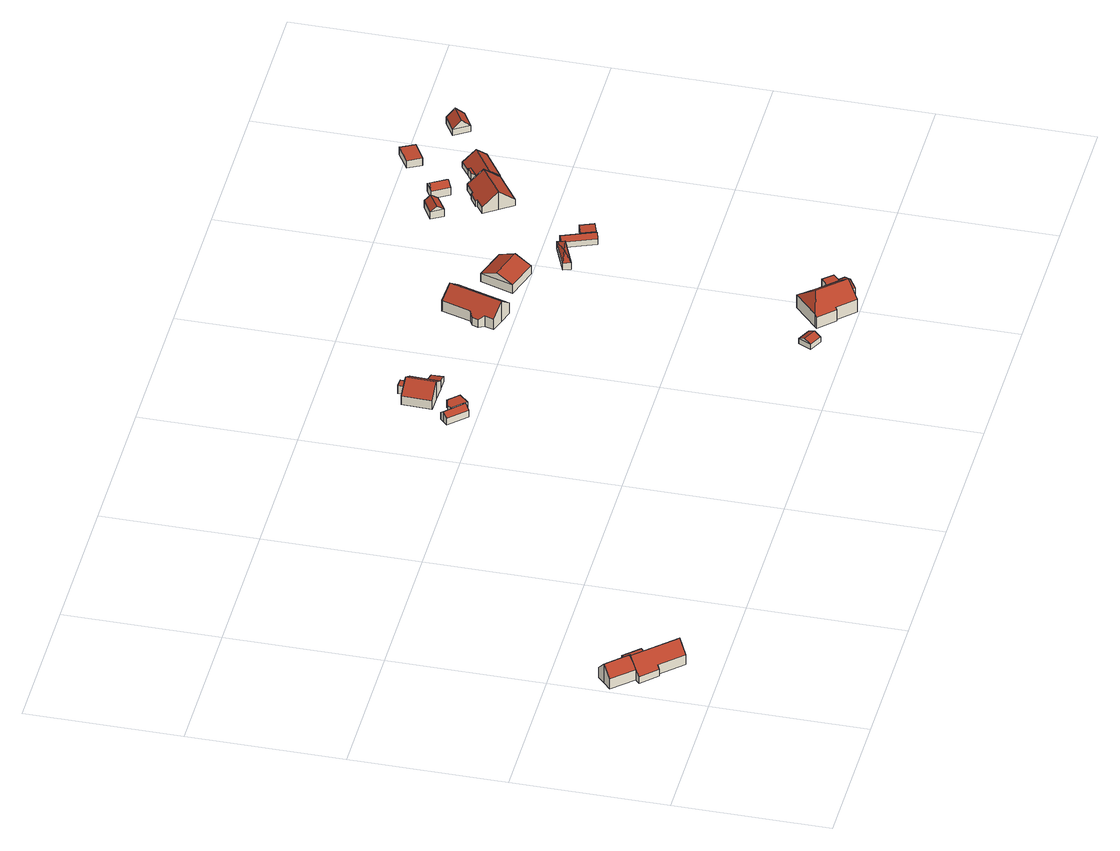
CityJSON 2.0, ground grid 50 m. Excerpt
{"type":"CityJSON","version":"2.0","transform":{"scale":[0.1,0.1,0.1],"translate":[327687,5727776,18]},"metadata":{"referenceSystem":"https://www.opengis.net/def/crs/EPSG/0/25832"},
"CityObjects":{
"building1":{"type":"Building","attributes":{"Gemeindeschluessel":"05170048","Geometrietyp2DReferenz":"3000","function":"31001_1010"},"address":[{"country":"Germany","locality":"Wesel","thoroughfareNumber":"1","thoroughfareName":"Loh"}],"children":["building1-1","building1-2","building1-3"]},
"building1-1":{"type":"BuildingPart","attributes":{"roofType":"3100","measuredHeight":7.34},"parents":["building1"],"geometry":[{"type":"MultiSurface","lod":"2","boundaries":[[[0,1,2,3]],[[4,5,1,0]],[[6,7,5,4]],[[8,9,7,6]],[[10,11,9,8]],[[12,13,11,10]],[[14,15,16,17]],[[18,15,14]],[[3,2,19,20]],[[3,20,18,14,17,21,0]],[[12,10,8,6,4,0,21]],[[1,5,7,9,11,13,22,16,15,19,2]],[[12,21,23,24]],[[23,22,13,24]],[[21,25,23]],[[26,17,16,27]],[[23,25,26,27,22]],[[20,19,15,18]]],"semantics":{"surfaces":[{"type":"WallSurface"},{"type":"RoofSurface"},{"type":"GroundSurface"},{"type":"ClosureSurface"}],"values":[0,0,0,0,0,0,0,0,0,1,1,2,0,3,0,3,3,3]}}]},
"building1-2":{"type":"BuildingPart","attributes":{"roofType":"3100","measuredHeight":7.25},"parents":["building1"],"geometry":[{"type":"MultiSurface","lod":"2","boundaries":[[[28,29,30,31]],[[32,33,29,28]],[[34,16,33,32]],[[31,30,13,24]],[[34,32,28,35]],[[31,24,35,28]],[[29,33,16,27,13,30]],[[35,26,17,34]],[[26,27,16,17]],[[35,25,26]],[[23,24,13,22]],[[26,25,23,22,27]]],"semantics":{"surfaces":[{"type":"WallSurface"},{"type":"RoofSurface"},{"type":"GroundSurface"},{"type":"ClosureSurface"}],"values":[0,0,0,0,1,1,2,0,3,0,3,3]}}]},
"building1-3":{"type":"BuildingPart","attributes":{"roofType":"1000","measuredHeight":3.47},"parents":["building1"],"geometry":[{"type":"Solid","lod":"2","boundaries":[[[[36,37,15,18]],[[38,39,37,36]],[[20,19,39,38]],[[38,36,18,20]],[[37,39,19,15]],[[18,15,19,20]]]],"semantics":{"surfaces":[{"type":"WallSurface"},{"type":"RoofSurface"},{"type":"GroundSurface"},{"type":"ClosureSurface"}],"values":[[0,0,0,1,2,3]]}}]},
"building2":{"type":"Building","attributes":{"Gemeindeschluessel":"05170048","Geometrietyp2DReferenz":"3000","function":"31001_2463"},"address":[{"country":"Germany","locality":"Wesel","thoroughfareNumber":"5","thoroughfareName":"Westerheide"}],"children":["building2-1","building2-2"]},
"building2-1":{"type":"BuildingPart","attributes":{"roofType":"3100","measuredHeight":3.86},"parents":["building2"],"geometry":[{"type":"Solid","lod":"2","boundaries":[[[[40,41,42,43]],[[44,45,41,40]],[[46,47,45,44]],[[48,49,47,46]],[[50,51,52,53]],[[54,55,51,50]],[[43,42,55,54]],[[43,54,50,40]],[[53,56,48,46,44,40,50]],[[41,45,47,49,57,52,51,55,42]],[[48,56,57,49]],[[56,53,52,57]]]],"semantics":{"surfaces":[{"type":"WallSurface"},{"type":"RoofSurface"},{"type":"GroundSurface"},{"type":"ClosureSurface"}],"values":[[0,0,0,0,0,0,0,1,1,2,3,3]]}}]},
"building2-2":{"type":"BuildingPart","attributes":{"roofType":"1000","measuredHeight":2.76},"parents":["building2"],"geometry":[{"type":"MultiSurface","lod":"2","boundaries":[[[58,59,60,61]],[[53,52,59,58]],[[62,47,49,63]],[[64,65,47,62]],[[66,67,65,64]],[[68,69,67,66]],[[70,71,69,68]],[[72,73,71,70]],[[61,60,73,72]],[[70,68,66,64,62,63,74,53,58,61,72]],[[59,52,57,49,47,65,67,69,71,73,60]],[[74,56,53]],[[53,56,57,52]],[[74,63,48,56]],[[49,57,56,48]]],"semantics":{"surfaces":[{"type":"WallSurface"},{"type":"RoofSurface"},{"type":"GroundSurface"},{"type":"ClosureSurface"}],"values":[0,0,0,0,0,0,0,0,0,1,2,0,3,0,3]}}]},
"building3":{"type":"Building","attributes":{"Geometrietyp2DReferenz":"3000","Gemeindeschluessel":"05170048","function":"31001_1010","roofType":"3100","measuredHeight":6.57},"address":[{"country":"Germany","locality":"Wesel","thoroughfareNumber":"5","thoroughfareName":"Westerheide"}],"geometry":[{"type":"Solid","lod":"2","boundaries":[[[[75,76,77,78]],[[79,80,76,75]],[[81,82,80,79]],[[83,84,82,81]],[[85,86,84,83]],[[87,88,86,85]],[[89,90,88,87]],[[91,92,90,89]],[[78,77,92,91]],[[81,79,75,78,83]],[[91,89,87,85,83,78]],[[76,80,82,84,86,88,90,92,77]]]],"semantics":{"surfaces":[{"type":"WallSurface"},{"type":"RoofSurface"},{"type":"GroundSurface"}],"values":[[0,0,0,0,0,0,0,0,0,1,1,2]]}}]},
"building4":{"type":"Building","attributes":{"Geometrietyp2DReferenz":"3000","Gemeindeschluessel":"05170048","function":"31001_1010","roofType":"1000","measuredHeight":2.86},"address":[{"country":"Germany","locality":"Wesel","thoroughfareNumber":"5","thoroughfareName":"Westerheide"}],"geometry":[{"type":"Solid","lod":"2","boundaries":[[[[93,94,95,96]],[[97,98,94,93]],[[99,100,98,97]],[[96,95,100,99]],[[97,93,96,99]],[[94,98,100,95]]]],"semantics":{"surfaces":[{"type":"WallSurface"},{"type":"RoofSurface"},{"type":"GroundSurface"}],"values":[[0,0,0,0,1,2]]}}]},
"building5":{"type":"Building","attributes":{"Geometrietyp2DReferenz":"3000","Gemeindeschluessel":"05170048","function":"31001_1010","roofType":"2100","measuredHeight":3.09},"address":[{"country":"Germany","locality":"Wesel","thoroughfareNumber":"5","thoroughfareName":"Westerheide"}],"geometry":[{"type":"Solid","lod":"2","boundaries":[[[[101,102,103,89]],[[104,105,102,101]],[[91,106,105,104]],[[89,103,106,91]],[[104,101,89,91]],[[102,105,106,103]]]],"semantics":{"surfaces":[{"type":"WallSurface"},{"type":"RoofSurface"},{"type":"GroundSurface"}],"values":[[0,0,0,0,1,2]]}}]},
"building6":{"type":"Building","attributes":{"Geometrietyp2DReferenz":"3000","Gemeindeschluessel":"05170048","function":"31001_1313","roofType":"3100","measuredHeight":3.14},"address":[{"country":"Germany","locality":"Wesel","thoroughfareNumber":"2","thoroughfareName":"Loh"}],"geometry":[{"type":"Solid","lod":"2","boundaries":[[[[107,108,109,110]],[[111,112,108,107]],[[113,114,112,111]],[[110,109,114,113]],[[107,115,111]],[[113,116,110]],[[110,116,115,107]],[[111,115,116,113]],[[108,112,114,109]]]],"semantics":{"surfaces":[{"type":"WallSurface"},{"type":"RoofSurface"},{"type":"GroundSurface"}],"values":[[0,0,0,0,0,0,1,1,2]]}}]},
"building7":{"type":"Building","attributes":{"Gemeindeschluessel":"05170048","Geometrietyp2DReferenz":"3000","function":"31001_1010"},"address":[{"country":"Germany","locality":"Wesel","thoroughfareNumber":"2","thoroughfareName":"Loh"}],"children":["building7-1","building7-2"]},
"building7-1":{"type":"BuildingPart","attributes":{"roofType":"5000","measuredHeight":8.96},"parents":["building7"],"geometry":[{"type":"Solid","lod":"2","boundaries":[[[[117,118,119,120]],[[121,122,123,124]],[[125,126,122,121]],[[127,128,126,125]],[[129,130,128,127]],[[131,132,130,129]],[[133,134,132,131]],[[135,136,134,133]],[[137,138,136,135]],[[139,140,138,137]],[[120,119,140,139]],[[121,124,117,120,139,137,135,141]],[[135,133,141]],[[133,131,129,127,125,121,141]],[[118,123,122,126,128,130,132,134,136,138,140,119]],[[124,123,118,117]]]],"semantics":{"surfaces":[{"type":"WallSurface"},{"type":"RoofSurface"},{"type":"GroundSurface"},{"type":"ClosureSurface"}],"values":[[0,0,0,0,0,0,0,0,0,0,0,1,1,1,2,3]]}}]},
"building7-2":{"type":"BuildingPart","attributes":{"roofType":"1000","measuredHeight":4.65},"parents":["building7"],"geometry":[{"type":"Solid","lod":"2","boundaries":[[[[142,143,118,117]],[[144,145,143,142]],[[124,123,145,144]],[[144,142,117,124]],[[143,145,123,118]],[[117,118,123,124]]]],"semantics":{"surfaces":[{"type":"WallSurface"},{"type":"RoofSurface"},{"type":"GroundSurface"},{"type":"ClosureSurface"}],"values":[[0,0,0,1,2,3]]}}]},
"building8":{"type":"Building","attributes":{"Geometrietyp2DReferenz":"3000","Gemeindeschluessel":"05170048","function":"31001_1010","roofType":"3100","measuredHeight":7.61},"address":[{"country":"Germany","locality":"Wesel","thoroughfareNumber":"6","thoroughfareName":"Westerheide"}],"geometry":[{"type":"Solid","lod":"2","boundaries":[[[[146,147,148,149]],[[150,151,147,146]],[[152,153,151,150]],[[154,155,153,152]],[[156,157,155,154]],[[158,159,157,156]],[[160,161,159,158]],[[162,163,161,160]],[[164,165,163,162]],[[149,148,165,164]],[[149,164,162,160,158,156,154,146]],[[152,150,146,154]],[[147,151,153,155,157,159,161,163,165,148]]]],"semantics":{"surfaces":[{"type":"WallSurface"},{"type":"RoofSurface"},{"type":"GroundSurface"}],"values":[[0,0,0,0,0,0,0,0,0,0,1,1,2]]}}]},
"building9":{"type":"Building","attributes":{"Geometrietyp2DReferenz":"3000","Gemeindeschluessel":"05170048","function":"31001_2463","roofType":"3100","measuredHeight":3.61},"address":[{"country":"Germany","locality":"Wesel","thoroughfareNumber":"2","thoroughfareName":"Loh"}],"geometry":[{"type":"Solid","lod":"2","boundaries":[[[[166,167,145,168]],[[169,170,167,166]],[[171,172,170,169]],[[168,145,172,171]],[[166,173,169]],[[171,174,168]],[[168,174,173,166]],[[169,173,174,171]],[[167,170,172,145]]]],"semantics":{"surfaces":[{"type":"WallSurface"},{"type":"RoofSurface"},{"type":"GroundSurface"}],"values":[[0,0,0,0,0,0,1,1,2]]}}]},
"building10":{"type":"Building","attributes":{"Geometrietyp2DReferenz":"3000","Gemeindeschluessel":"05170048","function":"31001_2463","roofType":"3100","measuredHeight":5.52},"address":[{"country":"Germany","locality":"Wesel","thoroughfareNumber":"6","thoroughfareName":"Westerheide"}],"geometry":[{"type":"Solid","lod":"2","boundaries":[[[[175,176,177,178]],[[179,180,176,175]],[[181,182,180,179]],[[178,177,182,181]],[[175,183,179]],[[181,184,178]],[[178,184,183,175]],[[179,183,184,181]],[[176,180,182,177]]]],"semantics":{"surfaces":[{"type":"WallSurface"},{"type":"RoofSurface"},{"type":"GroundSurface"}],"values":[[0,0,0,0,0,0,1,1,2]]}}]},
"building11":{"type":"Building","attributes":{"Geometrietyp2DReferenz":"3000","Gemeindeschluessel":"05170048","function":"31001_2723","roofType":"3500","measuredHeight":3.67},"address":[{"country":"Germany","locality":"Wesel","thoroughfareNumber":"6","thoroughfareName":"Westerheide"}],"geometry":[{"type":"Solid","lod":"2","boundaries":[[[[185,186,187,188]],[[189,190,186,185]],[[191,192,190,189]],[[193,194,192,191]],[[188,187,194,193]],[[188,193,195]],[[193,191,189,195]],[[189,185,195]],[[185,188,195]],[[186,190,192,194,187]]]],"semantics":{"surfaces":[{"type":"WallSurface"},{"type":"RoofSurface"},{"type":"GroundSurface"}],"values":[[0,0,0,0,0,1,1,1,1,2]]}}]},
"building12":{"type":"Building","attributes":{"Geometrietyp2DReferenz":"3000","Gemeindeschluessel":"05170048","function":"31001_2723","roofType":"3100","measuredHeight":3.15},"address":[{"country":"Germany","locality":"Wesel","thoroughfareNumber":"6","thoroughfareName":"Westerheide"}],"geometry":[{"type":"Solid","lod":"2","boundaries":[[[[196,192,194,197]],[[198,199,192,196]],[[200,201,199,198]],[[202,203,201,200]],[[204,205,203,202]],[[206,207,205,204]],[[208,209,207,206]],[[197,194,209,208]],[[196,197,208,206,198]],[[204,202,200,198,206]],[[192,199,201,203,205,207,209,194]]]],"semantics":{"surfaces":[{"type":"WallSurface"},{"type":"RoofSurface"},{"type":"GroundSurface"}],"values":[[0,0,0,0,0,0,0,0,1,1,2]]}}]},
"building13":{"type":"Building","attributes":{"Geometrietyp2DReferenz":"3000","Gemeindeschluessel":"05170048","function":"31001_2700","roofType":"1000","measuredHeight":2.38},"address":[{"country":"Germany","locality":"Wesel","thoroughfareNumber":"6","thoroughfareName":"Westerheide"}],"geometry":[{"type":"Solid","lod":"2","boundaries":[[[[210,211,212,213]],[[214,205,211,210]],[[215,203,205,214]],[[213,212,203,215]],[[214,210,213,215]],[[211,205,203,212]]]],"semantics":{"surfaces":[{"type":"WallSurface"},{"type":"RoofSurface"},{"type":"GroundSurface"}],"values":[[0,0,0,0,1,2]]}}]},
"building14":{"type":"Building","attributes":{"Geometrietyp2DReferenz":"3000","Gemeindeschluessel":"05170048","function":"31001_2463","roofType":"3100","measuredHeight":4.38},"address":[{"country":"Germany","locality":"Wesel","thoroughfareNumber":"7","thoroughfareName":"Westerheide"}],"geometry":[{"type":"Solid","lod":"2","boundaries":[[[[216,217,218,219]],[[220,221,217,216]],[[222,223,221,220]],[[219,218,223,222]],[[216,224,220]],[[222,225,219]],[[219,225,224,216]],[[220,224,225,222]],[[217,221,223,218]]]],"semantics":{"surfaces":[{"type":"WallSurface"},{"type":"RoofSurface"},{"type":"GroundSurface"}],"values":[[0,0,0,0,0,0,1,1,2]]}}]},
"building15":{"type":"Building","attributes":{"Geometrietyp2DReferenz":"3000","Gemeindeschluessel":"05170048","function":"31001_1010","roofType":"3100","measuredHeight":6.52},"address":[{"country":"Germany","locality":"Wesel","thoroughfareNumber":"7","thoroughfareName":"Westerheide"}],"geometry":[{"type":"Solid","lod":"2","boundaries":[[[[226,227,228,229]],[[230,231,227,226]],[[232,233,231,230]],[[234,235,233,232]],[[236,237,235,234]],[[238,239,237,236]],[[240,241,239,238]],[[242,243,241,240]],[[244,245,243,242]],[[246,247,245,244]],[[229,228,247,246]],[[242,240,238,236,234,232,230,226,244]],[[229,246,244,226]],[[227,231,233,235,237,239,241,243,245,247,228]]]],"semantics":{"surfaces":[{"type":"WallSurface"},{"type":"RoofSurface"},{"type":"GroundSurface"}],"values":[[0,0,0,0,0,0,0,0,0,0,0,1,1,2]]}}]},
"building16":{"type":"Building","attributes":{"Geometrietyp2DReferenz":"3000","Gemeindeschluessel":"05170048","function":"31001_2723","roofType":"3100","measuredHeight":4.54},"address":[{"country":"Germany","locality":"Wesel","thoroughfareNumber":"7","thoroughfareName":"Westerheide"}],"geometry":[{"type":"Solid","lod":"2","boundaries":[[[[248,249,250,251]],[[252,253,249,248]],[[254,255,253,252]],[[251,250,255,254]],[[248,256,252]],[[254,257,251]],[[251,257,256,248]],[[252,256,257,254]],[[249,253,255,250]]]],"semantics":{"surfaces":[{"type":"WallSurface"},{"type":"RoofSurface"},{"type":"GroundSurface"}],"values":[[0,0,0,0,0,0,1,1,2]]}}]},
"building17":{"type":"Building","attributes":{"Geometrietyp2DReferenz":"3000","Gemeindeschluessel":"05170048","function":"31001_1010","roofType":"1000","measuredHeight":2.63},"address":[{"country":"Germany","locality":"Wesel","thoroughfareNumber":"7","thoroughfareName":"Westerheide"}],"geometry":[{"type":"Solid","lod":"2","boundaries":[[[[258,259,260,261]],[[262,263,259,258]],[[264,265,263,262]],[[261,260,265,264]],[[262,258,261,264]],[[259,263,265,260]]]],"semantics":{"surfaces":[{"type":"WallSurface"},{"type":"RoofSurface"},{"type":"GroundSurface"}],"values":[[0,0,0,0,1,2]]}}]},
"building18":{"type":"Building","attributes":{"Geometrietyp2DReferenz":"3000","Gemeindeschluessel":"05170048","function":"31001_1010","roofType":"3100","measuredHeight":5.42},"address":[{"country":"Germany","locality":"Wesel","thoroughfareNumber":"7","thoroughfareName":"Westerheide"}],"geometry":[{"type":"Solid","lod":"2","boundaries":[[[[266,267,268,269]],[[270,271,267,266]],[[272,273,271,270]],[[274,275,273,272]],[[276,265,275,274]],[[277,263,265,276]],[[278,259,263,277]],[[279,280,259,278]],[[269,268,280,279]],[[279,278,277,276,274,272,269]],[[270,266,269,272]],[[267,271,273,275,265,263,259,280,268]]]],"semantics":{"surfaces":[{"type":"WallSurface"},{"type":"RoofSurface"},{"type":"GroundSurface"}],"values":[[0,0,0,0,0,0,0,0,0,1,1,2]]}}]},
"building19":{"type":"Building","attributes":{"Geometrietyp2DReferenz":"3000","Gemeindeschluessel":"05170048","function":"31001_2723","roofType":"1000","measuredHeight":2.69},"address":[{"country":"Germany","locality":"Wesel","thoroughfareNumber":"7","thoroughfareName":"Westerheide"}],"geometry":[{"type":"Solid","lod":"2","boundaries":[[[[281,282,283,284]],[[285,286,282,281]],[[287,288,286,285]],[[284,283,288,287]],[[285,281,284,287]],[[282,286,288,283]]]],"semantics":{"surfaces":[{"type":"WallSurface"},{"type":"RoofSurface"},{"type":"GroundSurface"}],"values":[[0,0,0,0,1,2]]}}]},
"building20":{"type":"Building","attributes":{"Geometrietyp2DReferenz":"3000","Gemeindeschluessel":"05170048","function":"31001_2723","roofType":"3100","measuredHeight":4.96},"address":[{"country":"Germany","locality":"Wesel","thoroughfareNumber":"7","thoroughfareName":"Westerheide"}],"geometry":[{"type":"Solid","lod":"2","boundaries":[[[[289,290,291,292]],[[293,294,290,289]],[[295,296,294,293]],[[292,291,296,295]],[[289,297,293]],[[295,298,292]],[[292,298,297,289]],[[293,297,298,295]],[[290,294,296,291]]]],"semantics":{"surfaces":[{"type":"WallSurface"},{"type":"RoofSurface"},{"type":"GroundSurface"}],"values":[[0,0,0,0,0,0,1,1,2]]}}]}
},
"vertices":[
[208,138,92],[208,138,18],[235,164,18],[235,164,53],[180,112,53],[180,112,18],[113,184,53],[113,184,18],[105,177,43],[105,177,18],[57,227,42],[57,227,18],[71,241,62],[71,241,18],[121,287,52],[121,287,18],[121,288,18],[121,288,52],[121,287,53],[167,237,18],[167,237,53],[92,261,92],[92,261,18],[92,261,86],[71,241,56],[94,263,89],[96,264,87],[96,264,18],
[34,330,91],[34,330,18],[9,307,18],[9,307,56],[58,353,56],[58,353,18],[121,288,55],[96,264,91],
[134,299,53],[134,299,18],[181,250,53],[181,250,18],
[1182,1092,54],[1182,1092,15],[1169,1080,15],[1169,1080,40],[1194,1104,40],[1194,1104,15],[1218,1080,40],[1218,1080,15],[1218,1079,40],[1218,1079,15],[1236,1037,54],[1236,1037,15],[1245,1046,15],[1245,1046,43],[1224,1025,40],[1224,1025,15],[1248,1049,40],[1248,1049,15],
[1248,1043,43],[1248,1043,15],[1251,1046,15],[1251,1046,43],[1218,1080,43],[1218,1079,43],[1229,1091,43],[1229,1091,15],[1252,1097,43],[1252,1097,15],[1255,1100,43],[1255,1100,15],[1288,1067,43],[1288,1067,15],[1259,1037,43],[1259,1037,15],[1248,1049,43],
[1234,1140,48],[1234,1140,16],[1284,1139,16],[1284,1139,82],[1236,1237,48],[1236,1237,16],[1284,1235,80],[1284,1235,16],[1287,1235,82],[1287,1235,16],[1314,1235,64],[1314,1235,16],[1337,1234,48],[1337,1234,16],[1336,1178,48],[1336,1178,16],[1335,1138,48],[1335,1138,16],
[1314,1258,47],[1314,1258,18],[1285,1259,18],[1285,1259,47],[1314,1235,47],[1314,1235,18],[1284,1235,47],[1284,1235,18],
[1376,1177,34],[1376,1177,17],[1336,1178,17],[1375,1137,35],[1375,1137,17],[1335,1138,17],
[1772,98,41],[1772,98,22],[1814,78,22],[1814,78,41],[1793,140,41],[1793,140,22],[1835,119,41],[1835,119,22],[1782,119,53],[1825,98,53],
[2040,111,64],[2040,111,17],[2039,111,17],[2039,111,64],[2029,42,107],[2029,42,17],[2069,79,17],[2069,79,64],[1990,5,64],[1990,5,17],[1938,60,64],[1938,60,17],[1933,55,58],[1933,55,17],[1884,106,58],[1884,106,17],[1889,111,64],[1889,111,17],[1970,188,64],[1970,188,17],[2019,136,62],[2019,136,17],[2017,135,64],[2017,135,17],[1952,125,107],
[2064,133,64],[2064,133,17],[2093,102,64],[2093,102,17],
[1757,1208,92],[1757,1208,16],[1713,1222,16],[1713,1222,55],[1801,1194,55],[1801,1194,16],[1747,1022,55],[1747,1022,16],[1703,1036,92],[1703,1036,16],[1659,1050,55],[1659,1050,16],[1668,1079,55],[1668,1079,16],[1659,1097,44],[1659,1097,16],[1666,1118,44],[1666,1118,16],[1683,1128,55],[1683,1128,16],
[2120,74,40],[2120,74,17],[2093,102,40],[2076,32,40],[2076,32,17],[2049,60,40],[2049,60,17],[2098,53,53],[2071,81,53],
[1986,1109,46],[1986,1109,15],[1881,1142,15],[1881,1142,46],[1953,1002,46],[1953,1002,15],[1847,1035,46],[1847,1035,15],[1970,1056,70],[1864,1089,70],
[1995,916,38],[1995,916,13],[2005,892,13],[2005,892,38],[2096,957,38],[2096,957,13],[2101,944,38],[2101,944,13],[2105,934,38],[2105,934,13],[2045,923,50],
[2101,944,35],[2105,934,35],[2117,950,45],[2117,950,13],[2132,957,35],[2132,957,13],[2156,897,35],[2156,897,13],[2174,853,35],[2174,853,13],[2158,847,45],[2158,847,13],[2142,841,35],[2142,841,13],
[2210,866,37],[2210,866,13],[2192,911,13],[2192,911,37],[2174,853,37],[2156,897,37],
[2174,1323,39],[2174,1323,12],[2225,1354,12],[2225,1354,39],[2152,1361,39],[2152,1361,12],[2202,1391,39],[2202,1391,12],[2163,1342,55],[2214,1373,55],
[2243,1171,79],[2243,1171,13],[2272,1127,13],[2272,1127,36],[2213,1215,36],[2213,1215,13],[2244,1237,36],[2244,1237,13],[2242,1241,32],[2242,1241,13],[2274,1263,32],[2274,1263,13],[2277,1259,36],[2277,1259,13],[2314,1284,36],[2314,1284,13],[2334,1253,66],[2334,1253,13],[2343,1240,79],[2343,1240,13],[2372,1196,36],[2372,1196,13],
[2317,1350,39],[2317,1350,11],[2285,1401,11],[2285,1401,39],[2282,1328,39],[2282,1328,11],[2251,1380,39],[2251,1380,11],[2299,1339,56],[2268,1390,56],
[2383,1298,41],[2383,1298,14],[2361,1283,14],[2361,1283,41],[2388,1290,41],[2388,1290,14],[2358,1269,41],[2358,1269,14],
[2466,1260,40],[2466,1260,14],[2446,1288,14],[2446,1288,68],[2372,1196,40],[2372,1196,14],[2353,1224,68],[2353,1224,14],[2334,1253,40],[2334,1253,14],[2358,1269,40],[2388,1290,40],[2383,1298,31],[2421,1325,32],[2421,1325,14],
[2444,1524,37],[2444,1524,10],[2383,1487,10],[2383,1487,37],[2468,1479,37],[2468,1479,10],[2407,1444,37],[2407,1444,10],
[2601,1340,34],[2601,1340,10],[2655,1373,10],[2655,1373,34],[2570,1389,34],[2570,1389,10],[2624,1421,34],[2624,1421,10],[2586,1364,60],[2640,1397,60]
]}
